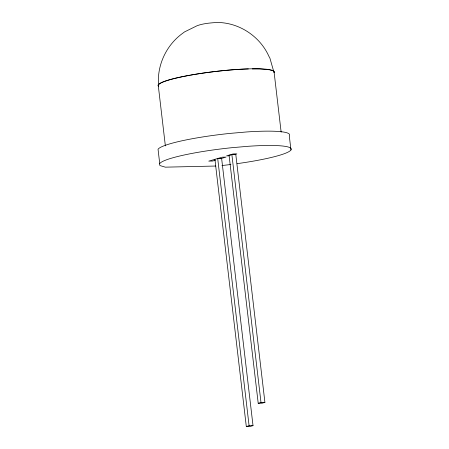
<?xml version="1.0" encoding="UTF-8"?>
<svg xmlns="http://www.w3.org/2000/svg" width="449" height="449" viewBox="0 0 449 449"><rect width="100%" height="100%" fill="white"/><g stroke="black" fill="none" stroke-linecap="round" stroke-linejoin="round"><path stroke-width="0.67" d="M215.346 160.248L212.674 161.034L208.751 161.135L222.115 157.201L226.038 157.099L220.51 158.727M234.092 154.725L236.876 153.906L232.952 154.007L226.532 155.898L229.147 155.831M229.057 155.152L258.209 403.297L260.992 402.478L264.916 402.377L235.764 154.232L231.841 154.333L260.992 402.478M264.916 402.377L262.132 403.196L258.209 403.297M214.919 159.322L246.31 426.55L249.094 425.731L253.017 425.63L221.626 158.402L217.703 158.503L249.094 425.731M253.017 425.63L250.233 426.449L246.31 426.55M229.714 155.135L231.022 155.101M215.795 166.029L165.344 167.163L160.372 165.692A66.351 8.318 -6.7 0 1 231.493 147.732L248.263 146.279A66.351 8.318 -6.7 0 1 290.986 149.927A66.351 8.318 -6.7 0 1 237.083 163.661M252.282 68.921L259.724 68.888L269.058 69.747M269.714 69.915L273.014 70.762A58.291 7.307 -6.7 0 1 274.025 72.564L269.883 58.067L268.917 56.344C259.977 36.324 239.233 22.618 217.299 22.461C210.559 22.882 203.666 23.387 197.257 25.649L184.488 31.935L183.102 32.985C166.545 44.709 157.027 64.735 158.469 84.979A58.291 7.307 -6.7 0 1 189.865 75.275M290.958 149.972L289.274 135.66A66.351 8.318 -6.7 0 0 246.585 131.961L229.809 133.415A66.351 8.318 -6.7 0 0 158.042 149.264L159.726 163.582M281.141 132.101L274.143 72.542A58.493 7.33 -6.7 0 0 215.004 71.503A58.493 7.33 -6.7 0 0 158.407 86.219M158.205 84.951L165.367 145.897M190.572 75.146A58.291 7.307 -6.7 0 1 248.348 68.938M230.921 164.474A66.351 8.318 -6.7 0 1 221.924 165.535"/></g></svg>
